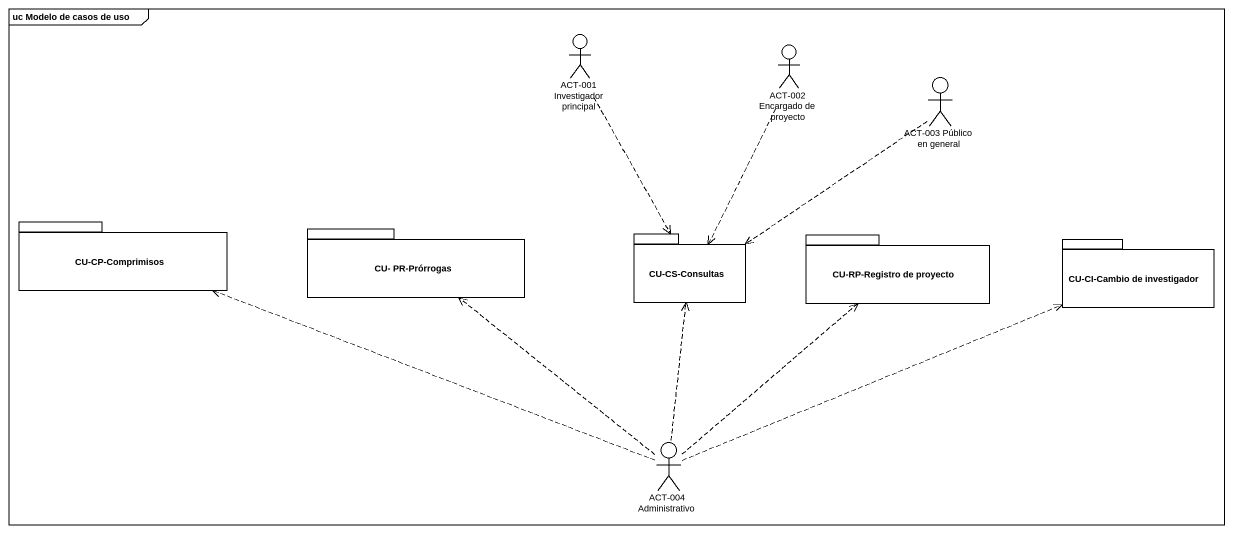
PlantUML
@startuml
mainframe uc Modelo de casos de uso
actor "ACT-001 Investigador principal" as ACT_001_Investigador
actor "ACT-002 Encargado de proyecto" as ACT_002_Encargado_de
actor "ACT-003 Público en general" as ACT_003_Público_en_general
package "CU-CP-Comprimisos" as CU_CP_Comprimisos {
}
package "CU- PR-Prórrogas" as CU_PR_Prórrogas {
}
package "CU-CS-Consultas" as CU_CS_Consultas {
}
package "CU-RP-Registro de proyecto" as CU_RP_Registro_de_proyecto {
}
package "CU-CI-Cambio de investigador" as CU_CI_Cambio_de_investigador {
}
actor "ACT-004 Administrativo" as ACT_004_Administrativo
ACT_001_Investigador ..> CU_CS_Consultas
ACT_002_Encargado_de ..> CU_CS_Consultas
ACT_003_Público_en_general ..> CU_CS_Consultas
ACT_004_Administrativo .left.> CU_CP_Comprimisos
ACT_004_Administrativo .up.> CU_PR_Prórrogas
ACT_004_Administrativo .up.> CU_CS_Consultas
ACT_004_Administrativo .up.> CU_RP_Registro_de_proyecto
ACT_004_Administrativo .right.> CU_CI_Cambio_de_investigador
@enduml
